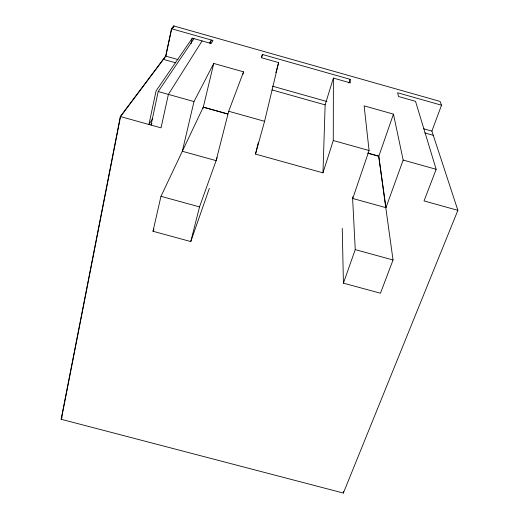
<?xml version="1.0" encoding="UTF-8"?>
<svg xmlns="http://www.w3.org/2000/svg" width="519" height="519" viewBox="0 0 519 519"><rect width="100%" height="100%" fill="white"/><g stroke="black" fill="none" stroke-linecap="round" stroke-linejoin="round"><path stroke-width="0.78" d="M333.276 140.519L333.386 78.084L350.351 82.884L350.111 79.316L262.413 54.476L261.375 57.706L278.632 62.591L264.58 121.303L255.504 154.098L322.974 172.846L333.276 140.519L369.08 150.536L352.745 198.479L385.935 207.671L403.172 160.073L393.454 114.122L364.13 105.857L369.08 150.536M322.974 172.846L325.134 104.877L333.386 78.084M61.125 419.268L120.311 116.528L165.658 56.091L171.504 28.733L173.8 25.95L440.021 101.393L441.526 105.208L431.892 131.086L457.875 210.338L343.37 493.05L61.125 419.268L62.124 417.107M61.326 419.32L120.557 116.593L165.853 56.143L171.698 28.792L173.995 26.002M194.009 38.64L158.211 91.545L151.048 125.066L151.905 123.697M173.463 27.533L173.8 25.95M191.044 43.667L192.29 38.153L211.22 43.512L212.978 40.476L171.504 28.733M209.365 188.332L190.771 241.562L152.988 231.266L160.968 196.318L203.305 107.083L227.776 113.927M193.989 101.555L182.318 151.276L216.105 160.631L228.704 111.267L243.547 71.849L213.757 63.448L193.989 101.555L158.211 91.545M210.377 43.875L211.291 40.002L209.507 43.025M202.929 108.633L213.757 63.448M255.504 154.098L258.371 142.316M190.771 241.562L199.523 206.899L217.189 157.614M242.944 74.178L243.547 71.849M261.595 57.544L262.413 54.476M275.855 72.66L278.632 62.591M348.917 83.085L350.111 79.316M385.935 207.671L378.805 156.284L393.454 114.122M367.828 153.086L378.656 156.109L393.032 259.987L380.466 293.235L343.416 283.147L355.249 249.62L352.602 198.057M441.526 105.208L397.606 92.765L398.527 96.521L415.531 101.341L436.155 169.304L424.042 200.931L457.875 210.338M152.988 231.266L153.987 229.061M202.092 40.93L168.383 94.393L161.039 127.843L120.311 116.528M152.813 118.332L148.927 124.482L156.05 90.942L192.29 38.153M160.968 196.318L199.523 206.899M355.249 249.62L393.032 259.987M228.704 111.267L264.58 121.303M403.172 160.073L436.155 169.304M203.234 107.199L227.737 114.05M367.965 153.254L378.805 156.284M165.658 56.091L178.004 59.568M272.417 86.16L326.944 101.523M423.381 128.686L431.892 131.086M163.245 59.309L175.74 62.825M271.937 89.904L325.134 104.877M424.743 132.916L433.281 135.323M352.661 196.857L352.745 198.479M342.255 228.412L343.416 283.147M343.344 491.454L343.37 493.05"/></g></svg>
